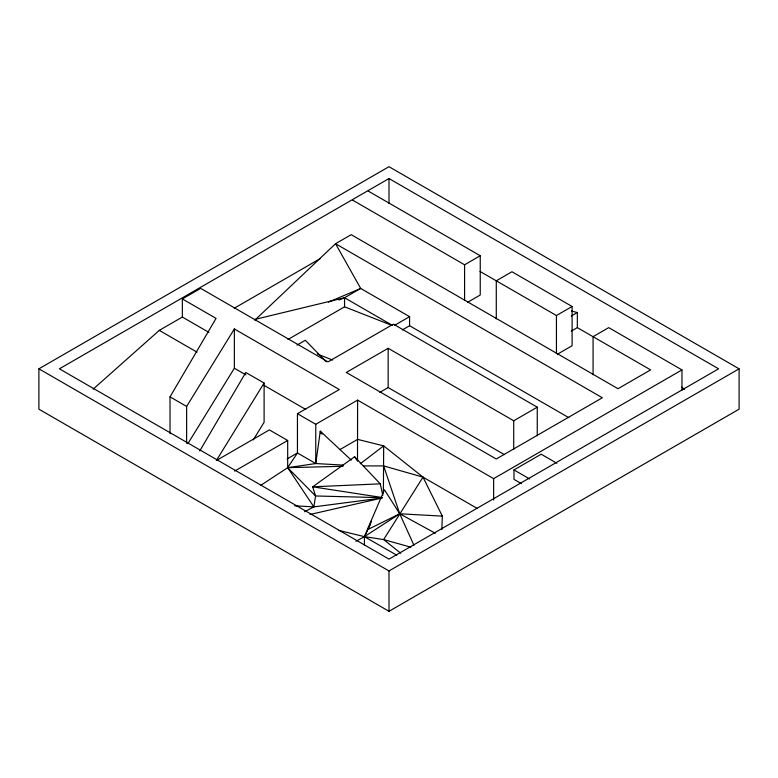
<?xml version="1.0" encoding="UTF-8"?>
<svg xmlns="http://www.w3.org/2000/svg" width="778" height="778" viewBox="0 0 778 778"><rect width="100%" height="100%" fill="white"/><g stroke="black" fill="none" stroke-linecap="round" stroke-linejoin="round"><path stroke-width="1.17" d="M383.398 492.999L383.671 445.872L357.608 439.385L339.801 449.665M357.501 461.091L357.608 400.116L315.761 424.282L297.449 413.711L297.449 452.971L287.685 467.675L260.679 485.423M441.855 529.429L442.322 516.115L423.018 477.138L383.671 445.872L360.282 463.766M217.402 459.924L269.373 429.913L287.685 440.484L287.685 467.675L315.761 463.542L320.303 431.177L351.286 460.129M304.568 511.749L313.865 506.877L315.567 495.975L312.668 486.824L354.583 456.774L380.257 483.838L382.834 495.392M370.202 524.751L364.405 536.645L364.435 544.892M371.544 521.25L364.405 536.645L355.945 541.313M170.022 433.745L170.022 396.858L216.051 318.387L182.353 298.937L182.353 317.054L208.903 332.381M199.761 450.939L245.79 372.468L264.102 383.039L264.102 422.308L253.278 439.871M186.623 443.324L186.623 406.437L234.363 328.958L339.305 389.545L297.449 413.711M187.887 443.635L234.363 368.227L234.363 328.958M216.362 460.527L264.102 383.039M477.011 508.316L423.018 477.138L383.642 539.572L364.405 536.645L338.819 530.411M254.863 320.147L335.532 243.718L351.199 234.674L618.004 388.718L650.612 369.89L577.334 327.626L571.227 331.146M93.195 389.107L159.286 330.368L182.353 317.054M442.322 516.115L399.727 513.781L364.405 536.645L396.77 555.191M38.9 368.821L389 166.696L739.1 368.821L739.1 409.179L389 611.304L38.9 409.179L38.9 368.821L389 570.955L739.1 368.821M389 178.541L59.41 368.821L389 559.11L718.59 368.821L389 178.541L389 203.466M182.353 298.937L200.666 288.366L328.005 361.877L393.396 324.125L537.258 407.186L537.258 435.738M234.295 308.214L320.468 258.461M338.975 300.016L344.557 297.76L360.7 288.444L409.578 316.665L409.578 325.729L568.815 417.669M287.986 339.49L344.557 306.824L391.217 325.116M296.992 345.092L305.336 340.278L326.206 361.78M352.629 200.141L464.583 264.783L480.24 255.738L480.24 295.008L467.714 302.234M394.446 325.399L409.578 316.665M402.304 329.93L409.578 325.729M537.258 407.186L513.723 420.772L388.164 348.281L346.307 372.448L496.247 459.01L602.347 397.762L335.532 243.718L360.7 288.444L328.433 302.156M234.674 471.098L287.685 440.484M379.79 392.384L388.164 387.551L504.3 454.605M287.053 458.971L297.449 452.971L315.761 463.542L343.176 465.108M480.026 271.444L556.445 315.528L572.102 306.483L572.102 345.753L557.486 354.185M571.227 316.053L577.334 312.523L577.334 327.626M357.608 400.116L493.631 478.645L681.966 369.91L681.966 390.138M521.299 483.595L513.976 479.365L513.976 469.922L541.187 454.206L556.883 463.27M435.32 533.251L399.727 513.781L367.245 529.808L384.458 489.8L399.727 513.781L413.906 545.213M254.601 319.495L344.557 297.76L392.404 325.379M310.052 514.472L382.173 497.978L313.865 506.877L294.668 505.817M380.257 483.838L312.668 486.824L382.154 497.521M313.865 506.877L287.685 467.675L343.04 466.285M363.423 465.915L383.642 465.915L423.018 477.138M382.144 497.677L315.567 495.975L287.685 467.675M571.451 311.015L577.334 312.523M410.833 547.187L383.642 539.572L400.738 553.207M317.346 354.048L332.624 360.039M572.102 306.483L511.943 271.746L496.286 280.79L496.286 318.863M681.966 369.91L608.727 327.626L593.069 336.67L593.069 374.743M368.286 191.106L480.24 255.738M513.976 469.922L529.672 478.985M234.363 368.227L245.906 374.889M263.742 385.188L305.715 409.423M159.286 330.368L197.038 352.162M170.022 396.858L186.623 406.437M681.917 387.152L684.582 389.545M354.583 456.774L357.326 460.673M322.102 434.192L320.303 431.177L320.536 433.521M383.642 465.915L399.727 513.781M556.445 315.528L556.445 353.601M513.723 420.772L513.723 449.334M493.631 478.645L493.631 500.06M464.583 264.783L464.583 300.473M389 570.955L389 611.304M388.164 348.281L388.164 387.551M344.557 297.76L344.557 306.824M315.761 424.282L315.761 463.542"/></g></svg>
